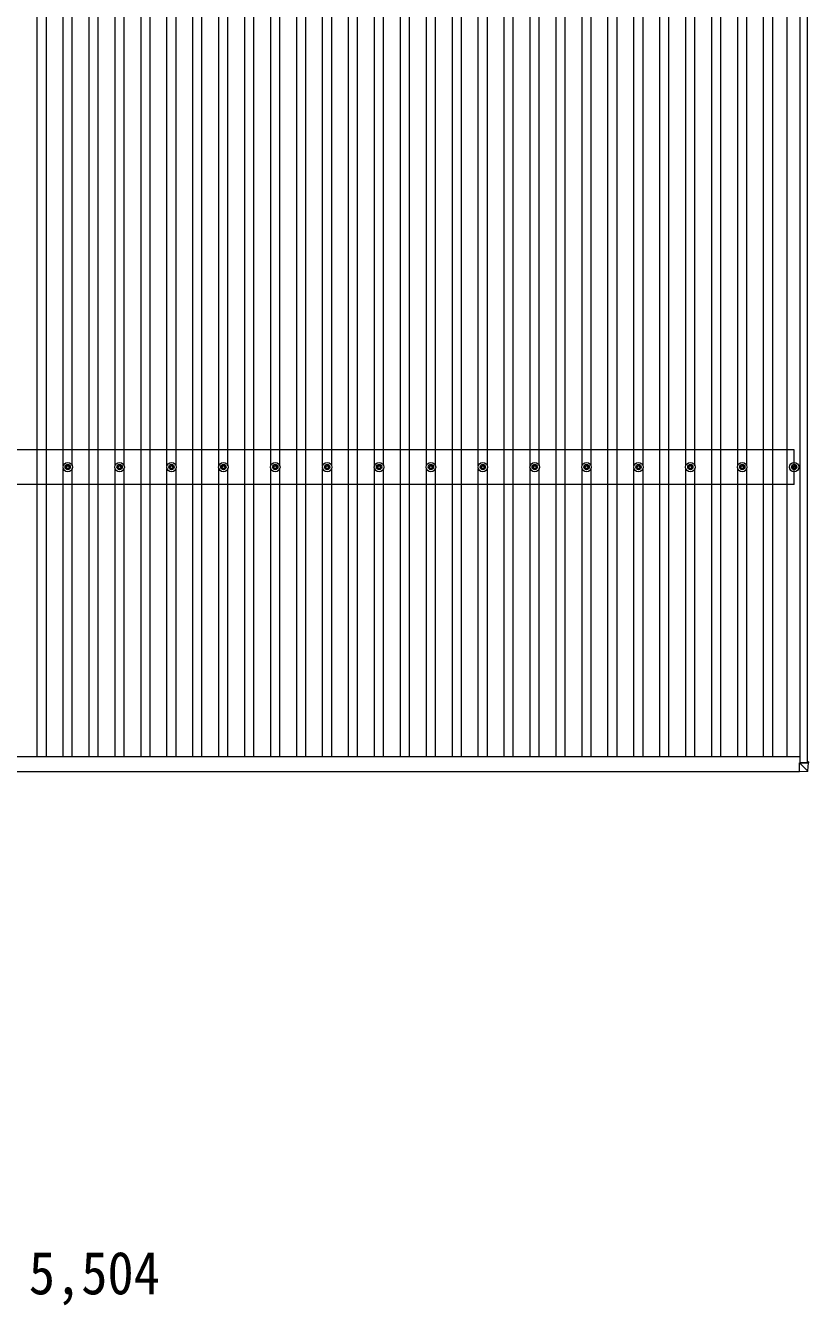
# Model space of a CAD drawing. Units: millimetres at full size, sheet at 1:50; details may follow other scales. Extents: x -14053 to 14053, y -9700 to 9700.
# Drawn here: x -4773 to -1756, y -167 to 4766 of the extents above; entities that cross this region are included whole.
import ezdxf
from ezdxf.enums import TextEntityAlignment as Align

# ---------------------------------------------------------------- set-up
doc = ezdxf.new("R2010")
doc.units = ezdxf.units.MM
doc.header["$LTSCALE"] = 50
for name, color, linetype, lineweight in [('0-6_PARTS1', 6, 'Continuous', 9), ('1-1', 2, 'Continuous', 9), ('1-2', 134, 'Continuous', 9), ('1-3', 5, 'Continuous', 5), ('1-4', 6, 'Continuous', 9)]:
    doc.layers.add(name, color=color, linetype=linetype, lineweight=lineweight)
doc.styles.add('ＭＳ ゴシック', font='')
doc.styles.get('ＭＳ ゴシック').set_extended_font_data('MS Gothic')

msp = doc.modelspace()

# ---------------------------------------------------------------- linework, layer by layer
at = {"layer": '1-1'}
for p, q in [((-1787.79, 1923.65), (-1787.79, 7304.38)), ((-1758.79, 1928.53), (-1758.79, 7304.43)), ((-1810.79, 3131.28), (-7210.79, 3131.28)), ((-1810.79, 2997.28), (-1810.79, 3131.28)), ((-1810.79, 2997.28), (-7210.79, 2997.28)), ((-7233.79, 1948.38), (-1787.79, 1948.38)), ((-7232.3, 1891.24), (-1790.09, 1891.24))]:
    msp.add_line(p, q, dxfattribs=at)
at = {"layer": '1-2'}
for p, q in [((-4728.29, 1948.38), (-4728.29, 7277.83)), ((-4693.29, 1948.38), (-4693.29, 7277.83)), ((-4528.29, 1948.38), (-4528.29, 7277.83)), ((-4493.29, 1948.38), (-4493.29, 7277.83)), ((-4328.29, 1948.38), (-4328.29, 7277.83)), ((-4293.29, 1948.38), (-4293.29, 7277.83)), ((-4128.29, 1948.38), (-4128.29, 7277.83)), ((-4093.29, 1948.38), (-4093.29, 7277.83)), ((-3928.29, 1948.38), (-3928.29, 7277.83)), ((-3893.29, 1948.38), (-3893.29, 7277.83)), ((-3728.29, 1948.38), (-3728.29, 7277.83)), ((-3693.29, 1948.38), (-3693.29, 7277.83)), ((-3528.29, 1948.38), (-3528.29, 7277.83)), ((-3493.29, 1948.38), (-3493.29, 7277.83)), ((-3328.29, 1948.38), (-3328.29, 7277.83)), ((-3293.29, 1948.38), (-3293.29, 7277.83)), ((-3128.29, 1948.38), (-3128.29, 7277.83)), ((-3093.29, 1948.38), (-3093.29, 7277.83)), ((-2928.29, 1948.38), (-2928.29, 7277.83)), ((-2893.29, 1948.38), (-2893.29, 7277.83)), ((-2728.29, 1948.38), (-2728.29, 7277.83)), ((-2693.29, 1948.38), (-2693.29, 7277.83)), ((-2528.29, 1948.38), (-2528.29, 7277.83)), ((-2493.29, 1948.38), (-2493.29, 7277.83)), ((-2328.29, 1948.38), (-2328.29, 7277.83)), ((-2293.29, 1948.38), (-2293.29, 7277.83)), ((-2128.29, 1948.38), (-2128.29, 7277.83)), ((-2093.29, 1948.38), (-2093.29, 7277.83)), ((-1928.29, 1948.38), (-1928.29, 7277.83)), ((-1893.29, 1948.38), (-1893.29, 7277.83)), ((-1837.29, 1948.38), (-1837.29, 7277.83)), ((-4628.29, 3069.46), (-4628.29, 6159.1)), ((-4593.29, 3069.46), (-4593.29, 6159.1)), ((-4428.29, 3069.46), (-4428.29, 6159.1)), ((-4393.29, 3069.46), (-4393.29, 6159.1)), ((-4228.29, 3069.46), (-4228.29, 6159.1)), ((-4193.29, 3069.46), (-4193.29, 6159.1)), ((-4028.29, 3069.46), (-4028.29, 6159.1)), ((-3993.29, 3069.46), (-3993.29, 6159.1)), ((-3828.29, 3069.46), (-3828.29, 6159.1)), ((-3793.29, 3069.46), (-3793.29, 6159.1)), ((-3628.29, 3069.46), (-3628.29, 6159.1)), ((-3593.29, 3069.46), (-3593.29, 6159.1)), ((-3428.29, 3069.46), (-3428.29, 6159.1)), ((-3393.29, 3069.46), (-3393.29, 6159.1)), ((-3228.29, 3069.46), (-3228.29, 6159.1)), ((-3193.29, 3069.46), (-3193.29, 6159.1)), ((-3028.29, 3069.46), (-3028.29, 6159.1)), ((-2993.29, 3069.46), (-2993.29, 6159.1)), ((-2828.29, 3069.46), (-2828.29, 6159.1)), ((-2793.29, 3069.46), (-2793.29, 6159.1)), ((-2628.29, 3069.46), (-2628.29, 6159.1)), ((-2593.29, 3069.46), (-2593.29, 6159.1)), ((-2428.29, 3069.46), (-2428.29, 6159.1)), ((-2393.29, 3069.46), (-2393.29, 6159.1)), ((-2228.29, 3069.46), (-2228.29, 6159.1)), ((-2193.29, 3069.46), (-2193.29, 6159.1)), ((-2028.29, 3069.46), (-2028.29, 6159.1)), ((-1993.29, 3069.46), (-1993.29, 6159.1)), ((-4628.29, 1948.38), (-4628.29, 3059.1)), ((-4593.29, 1948.38), (-4593.29, 3059.1)), ((-4428.29, 1948.38), (-4428.29, 3059.1)), ((-4393.29, 1948.38), (-4393.29, 3059.1)), ((-4228.29, 1948.38), (-4228.29, 3059.1)), ((-4193.29, 1948.38), (-4193.29, 3059.1)), ((-4028.29, 1948.38), (-4028.29, 3059.1)), ((-3993.29, 1948.38), (-3993.29, 3059.1)), ((-3828.29, 1948.38), (-3828.29, 3059.1)), ((-3793.29, 1948.38), (-3793.29, 3059.1)), ((-3628.29, 1948.38), (-3628.29, 3059.1)), ((-3593.29, 1948.38), (-3593.29, 3059.1)), ((-3428.29, 1948.38), (-3428.29, 3059.1)), ((-3393.29, 1948.38), (-3393.29, 3059.1)), ((-3228.29, 1948.38), (-3228.29, 3059.1)), ((-3193.29, 1948.38), (-3193.29, 3059.1)), ((-3028.29, 1948.38), (-3028.29, 3059.1)), ((-2993.29, 1948.38), (-2993.29, 3059.1)), ((-2828.29, 1948.38), (-2828.29, 3059.1)), ((-2793.29, 1948.38), (-2793.29, 3059.1)), ((-2628.29, 1948.38), (-2628.29, 3059.1)), ((-2593.29, 1948.38), (-2593.29, 3059.1)), ((-2428.29, 1948.38), (-2428.29, 3059.1)), ((-2393.29, 1948.38), (-2393.29, 3059.1)), ((-2228.29, 1948.38), (-2228.29, 3059.1)), ((-2193.29, 1948.38), (-2193.29, 3059.1)), ((-2028.29, 1948.38), (-2028.29, 3059.1)), ((-1993.29, 1948.38), (-1993.29, 3059.1))]:
    msp.add_line(p, q, dxfattribs=at)
at = {"layer": '1-3'}
for p, q in [((-4620.79, 3066.03), (-4616.37, 3066.03)), ((-4620.79, 3062.53), (-4616.37, 3062.53)), ((-4612.54, 3074.28), (-4612.54, 3069.86)), ((-4609.04, 3074.28), (-4609.04, 3069.86)), ((-4605.21, 3066.03), (-4600.79, 3066.03)), ((-4605.21, 3062.53), (-4600.79, 3062.53)), ((-4420.79, 3066.03), (-4416.37, 3066.03)), ((-4420.79, 3062.53), (-4416.37, 3062.53)), ((-4412.54, 3074.28), (-4412.54, 3069.86)), ((-4409.04, 3074.28), (-4409.04, 3069.86)), ((-4405.21, 3066.03), (-4400.79, 3066.03)), ((-4405.21, 3062.53), (-4400.79, 3062.53)), ((-4220.79, 3066.03), (-4216.37, 3066.03)), ((-4220.79, 3062.53), (-4216.37, 3062.53)), ((-4212.54, 3074.28), (-4212.54, 3069.86)), ((-4209.04, 3074.28), (-4209.04, 3069.86)), ((-4205.21, 3066.03), (-4200.79, 3066.03)), ((-4205.21, 3062.53), (-4200.79, 3062.53)), ((-4020.79, 3066.03), (-4016.37, 3066.03)), ((-4020.79, 3062.53), (-4016.37, 3062.53)), ((-4012.54, 3074.28), (-4012.54, 3069.86)), ((-4009.04, 3074.28), (-4009.04, 3069.86)), ((-4005.21, 3066.03), (-4000.79, 3066.03)), ((-4005.21, 3062.53), (-4000.79, 3062.53)), ((-3820.79, 3066.03), (-3816.37, 3066.03)), ((-3820.79, 3062.53), (-3816.37, 3062.53)), ((-3812.54, 3074.28), (-3812.54, 3069.86)), ((-3809.04, 3074.28), (-3809.04, 3069.86)), ((-3805.21, 3066.03), (-3800.79, 3066.03)), ((-3805.21, 3062.53), (-3800.79, 3062.53)), ((-3620.79, 3066.03), (-3616.37, 3066.03)), ((-3620.79, 3062.53), (-3616.37, 3062.53)), ((-3612.54, 3074.28), (-3612.54, 3069.86)), ((-3609.04, 3074.28), (-3609.04, 3069.86)), ((-3605.21, 3066.03), (-3600.79, 3066.03)), ((-3605.21, 3062.53), (-3600.79, 3062.53)), ((-3420.79, 3066.03), (-3416.37, 3066.03)), ((-3420.79, 3062.53), (-3416.37, 3062.53)), ((-3412.54, 3074.28), (-3412.54, 3069.86)), ((-3409.04, 3074.28), (-3409.04, 3069.86)), ((-3405.21, 3066.03), (-3400.79, 3066.03)), ((-3405.21, 3062.53), (-3400.79, 3062.53)), ((-3220.79, 3066.03), (-3216.37, 3066.03)), ((-3220.79, 3062.53), (-3216.37, 3062.53)), ((-3212.54, 3074.28), (-3212.54, 3069.86)), ((-3209.04, 3074.28), (-3209.04, 3069.86)), ((-3205.21, 3066.03), (-3200.79, 3066.03)), ((-3205.21, 3062.53), (-3200.79, 3062.53)), ((-3020.79, 3066.03), (-3016.37, 3066.03)), ((-3020.79, 3062.53), (-3016.37, 3062.53)), ((-3012.54, 3074.28), (-3012.54, 3069.86)), ((-3009.04, 3074.28), (-3009.04, 3069.86)), ((-3005.21, 3066.03), (-3000.79, 3066.03)), ((-3005.21, 3062.53), (-3000.79, 3062.53)), ((-2820.79, 3066.03), (-2816.37, 3066.03)), ((-2820.79, 3062.53), (-2816.37, 3062.53)), ((-2812.54, 3074.28), (-2812.54, 3069.86)), ((-2809.04, 3074.28), (-2809.04, 3069.86)), ((-2805.21, 3066.03), (-2800.79, 3066.03)), ((-2805.21, 3062.53), (-2800.79, 3062.53)), ((-2620.79, 3066.03), (-2616.37, 3066.03)), ((-2620.79, 3062.53), (-2616.37, 3062.53)), ((-2612.54, 3074.28), (-2612.54, 3069.86)), ((-2609.04, 3074.28), (-2609.04, 3069.86)), ((-2605.21, 3066.03), (-2600.79, 3066.03)), ((-2605.21, 3062.53), (-2600.79, 3062.53)), ((-2420.79, 3066.03), (-2416.37, 3066.03)), ((-2420.79, 3062.53), (-2416.37, 3062.53)), ((-2412.54, 3074.28), (-2412.54, 3069.86)), ((-2409.04, 3074.28), (-2409.04, 3069.86)), ((-2405.21, 3066.03), (-2400.79, 3066.03)), ((-2405.21, 3062.53), (-2400.79, 3062.53)), ((-2220.79, 3066.03), (-2216.37, 3066.03)), ((-2220.79, 3062.53), (-2216.37, 3062.53)), ((-2212.54, 3074.28), (-2212.54, 3069.86)), ((-2209.04, 3074.28), (-2209.04, 3069.86)), ((-2205.21, 3066.03), (-2200.79, 3066.03)), ((-2205.21, 3062.53), (-2200.79, 3062.53)), ((-2020.79, 3066.03), (-2016.37, 3066.03)), ((-2020.79, 3062.53), (-2016.37, 3062.53)), ((-2012.54, 3074.28), (-2012.54, 3069.86)), ((-2009.04, 3074.28), (-2009.04, 3069.86)), ((-2005.21, 3066.03), (-2000.79, 3066.03)), ((-2005.21, 3062.53), (-2000.79, 3062.53)), ((-1820.79, 3066.03), (-1816.37, 3066.03)), ((-1820.79, 3062.53), (-1816.37, 3062.53)), ((-1812.54, 3074.28), (-1812.54, 3069.86)), ((-1809.04, 3074.28), (-1809.04, 3069.86)), ((-1805.21, 3066.03), (-1800.79, 3066.03)), ((-1805.21, 3062.53), (-1800.79, 3062.53)), ((-4612.54, 3058.7), (-4612.54, 3054.28)), ((-4609.04, 3058.7), (-4609.04, 3054.28)), ((-4412.54, 3058.7), (-4412.54, 3054.28)), ((-4409.04, 3058.7), (-4409.04, 3054.28)), ((-4212.54, 3058.7), (-4212.54, 3054.28)), ((-4209.04, 3058.7), (-4209.04, 3054.28)), ((-4012.54, 3058.7), (-4012.54, 3054.28)), ((-4009.04, 3058.7), (-4009.04, 3054.28)), ((-3812.54, 3058.7), (-3812.54, 3054.28)), ((-3809.04, 3058.7), (-3809.04, 3054.28)), ((-3612.54, 3058.7), (-3612.54, 3054.28)), ((-3609.04, 3058.7), (-3609.04, 3054.28)), ((-3412.54, 3058.7), (-3412.54, 3054.28)), ((-3409.04, 3058.7), (-3409.04, 3054.28)), ((-3212.54, 3058.7), (-3212.54, 3054.28)), ((-3209.04, 3058.7), (-3209.04, 3054.28)), ((-3012.54, 3058.7), (-3012.54, 3054.28)), ((-3009.04, 3058.7), (-3009.04, 3054.28)), ((-2812.54, 3058.7), (-2812.54, 3054.28)), ((-2809.04, 3058.7), (-2809.04, 3054.28)), ((-2612.54, 3058.7), (-2612.54, 3054.28)), ((-2609.04, 3058.7), (-2609.04, 3054.28)), ((-2412.54, 3058.7), (-2412.54, 3054.28)), ((-2409.04, 3058.7), (-2409.04, 3054.28)), ((-2212.54, 3058.7), (-2212.54, 3054.28)), ((-2209.04, 3058.7), (-2209.04, 3054.28)), ((-2012.54, 3058.7), (-2012.54, 3054.28)), ((-2009.04, 3058.7), (-2009.04, 3054.28)), ((-1812.54, 3058.7), (-1812.54, 3054.28)), ((-1809.04, 3058.7), (-1809.04, 3054.28))]:
    msp.add_line(p, q, dxfattribs=at)
for centre, radius in [((-4610.79, 3064.28), 18.25), ((-4610.79, 3064.28), 10.15), ((-4610.79, 3064.28), 5.85), ((-4610.79, 3064.28), 5.25), ((-4410.79, 3064.28), 18.25), ((-4410.79, 3064.28), 10.15), ((-4410.79, 3064.28), 5.85), ((-4410.79, 3064.28), 5.25), ((-4210.79, 3064.28), 18.25), ((-4210.79, 3064.28), 10.15), ((-4210.79, 3064.28), 5.85), ((-4210.79, 3064.28), 5.25), ((-4010.79, 3064.28), 18.25), ((-4010.79, 3064.28), 10.15), ((-4010.79, 3064.28), 5.85), ((-4010.79, 3064.28), 5.25), ((-3810.79, 3064.28), 18.25), ((-3810.79, 3064.28), 10.15), ((-3810.79, 3064.28), 5.85), ((-3810.79, 3064.28), 5.25), ((-3610.79, 3064.28), 18.25), ((-3610.79, 3064.28), 10.15), ((-3610.79, 3064.28), 5.85), ((-3610.79, 3064.28), 5.25), ((-3410.79, 3064.28), 18.25), ((-3410.79, 3064.28), 10.15), ((-3410.79, 3064.28), 5.85), ((-3410.79, 3064.28), 5.25), ((-3210.79, 3064.28), 18.25), ((-3210.79, 3064.28), 10.15), ((-3210.79, 3064.28), 5.85), ((-3210.79, 3064.28), 5.25), ((-3010.79, 3064.28), 18.25), ((-3010.79, 3064.28), 10.15), ((-3010.79, 3064.28), 5.85), ((-3010.79, 3064.28), 5.25), ((-2810.79, 3064.28), 18.25), ((-2810.79, 3064.28), 10.15), ((-2810.79, 3064.28), 5.85), ((-2810.79, 3064.28), 5.25), ((-2610.79, 3064.28), 18.25), ((-2610.79, 3064.28), 10.15), ((-2610.79, 3064.28), 5.85), ((-2610.79, 3064.28), 5.25), ((-2410.79, 3064.28), 18.25), ((-2410.79, 3064.28), 10.15), ((-2410.79, 3064.28), 5.85), ((-2410.79, 3064.28), 5.25), ((-2210.79, 3064.28), 18.25), ((-2210.79, 3064.28), 10.15), ((-2210.79, 3064.28), 5.85), ((-2210.79, 3064.28), 5.25), ((-2010.79, 3064.28), 18.25), ((-2010.79, 3064.28), 10.15), ((-2010.79, 3064.28), 5.85), ((-2010.79, 3064.28), 5.25), ((-1810.79, 3064.28), 18.25), ((-1810.79, 3064.28), 10.15), ((-1810.79, 3064.28), 5.85), ((-1810.79, 3064.28), 5.25)]:
    msp.add_circle(centre, radius, dxfattribs=at)
at = {"layer": '1-4'}
for p, q in [((-1756.72, 1928.53), (-1759.09, 1928.53)), ((-1759.09, 1928.53), (-1759.09, 1923.7)), ((-1759.09, 1928.45), (-1758.75, 1928.45)), ((-1759.09, 1924.98), (-1758.41, 1924.98)), ((-1758.5, 1924.98), (-1758.29, 1928.43)), ((-1758.41, 1924.98), (-1758.41, 1924.93)), ((-1758.29, 1923.72), (-1758.29, 1928.43)), ((-1755.79, 1928.5), (-1755.79, 1923.68)), ((-1790.09, 1923.56), (-1790.09, 1923.65)), ((-1757.69, 1923.62), (-1790.09, 1923.56)), ((-1790.09, 1923.56), (-1759.65, 1893.19)), ((-1790.09, 1891.24), (-1790.09, 1923.56)), ((-1759.53, 1891.27), (-1790.09, 1889.4)), ((-1790.09, 1891.24), (-1790.09, 1889.4)), ((-1790.06, 1923.65), (-1758.76, 1923.7)), ((-1757.66, 1893.14), (-1755.79, 1923.68))]:
    msp.add_line(p, q, dxfattribs=at)
msp.add_lwpolyline([(-1758.48, 1923.7), (-1758.41, 1924.93), (-1759.09, 1924.93)], dxfattribs=at)
msp.add_arc((-1759.65, 1893.26), 2, 273.49196, 356.49194, dxfattribs=at)
for centre, major_axis, ratio, start_param, end_param in [((-1758.79, 1928.43), (0.501, 0), 0.033322, 6.2831814, 7.7879995), ((-1756.79, 1928.49), (1, 0), 0.033322, 6.2831814, 7.7879995), ((-1790.09, 1923.66), (0.707, 0.001), 0.023584, 4.7123684, 4.7493839), ((-1757.45, 1929.19), (2.1, 36.05), 0.055302, 3.0925362, 3.1416033), ((-1759.65, 1893.26), (2, -0.12), 0.057795, 4.76669, 6.2852242), ((-1758.79, 1923.72), (0.501, 0), 0.033268, 4.7646509, 6.2831851), ((-1757.79, 1923.68), (2, 0), 0.033268, 4.7646509, 6.2831851)]:
    msp.add_ellipse(centre, major_axis=major_axis, ratio=ratio, start_param=start_param, end_param=end_param, dxfattribs=at)

# ---------------------------------------------------------------- texts
at = {"layer": '0-6_PARTS1', "color": 7, "style": 'ＭＳ ゴシック', "width": 0.9}
msp.add_text('5,504', height=165, dxfattribs=at).set_placement((-4760.79, -174.32), align=Align.BOTTOM_LEFT)

doc.saveas('drawing.dxf')
